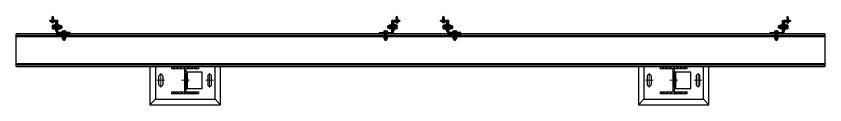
# Model space of a CAD drawing. Header units: millimetres. Extents: x 663313 to 1226001, y 1431724 to 1620898.
# Drawn here: x 753305 to 756285, y 1545840 to 1546165 of the extents above; entities that cross this region are included whole.
import ezdxf

# ---------------------------------------------------------------- set-up
doc = ezdxf.new("R2010")
doc.units = ezdxf.units.MM
doc.set_wipeout_variables(frame=1)
for name, pattern in [('CENTER', [50.8, 31.75, -6.35, 6.35, -6.35]), ('HIDDEN', [0.375, 0.25, -0.125]), ('XKITLINE00', [0]), ('XKITLINE02', [4, 2, -2])]:
    doc.linetypes.add(name, pattern=pattern)
doc.layers.add('000 - STRUCTURE_STEEL_ACCESORIES_DEF_SUB', color=7, linetype='Continuous', plot=False)
doc.layers.add('000 - STRUCTURE_STEEL_FRAMING_DEF_SUB', color=7, linetype='Continuous', plot=False)
for name, color, linetype in [('000 - STRUCTURE_STEEL_ACCESORIES_HATCH_', 7, 'Continuous'), ('000 - STRUCTURE_STEEL_ACCESORIES_HIDDEN_', 7, 'Continuous'), ('000 - STRUCTURE_STEEL_ACCESORIES_MAIN_COLOR_1', 7, 'Continuous'), ('000 - STRUCTURE_STEEL_ACCESORIES_MAIN_COLOR_2', 7, 'Continuous'), ('000 - STRUCTURE_STEEL_ACCESORIES_SUB_COLOR_3', 7, 'Continuous'), ('000 - STRUCTURE_STEEL_ACCESORIES_WIPEOUT_', 7, 'Continuous'), ('000 - STRUCTURE_STEEL_FRAMING_CUT_COLOR_4', 7, 'Continuous'), ('000 - STRUCTURE_STEEL_FRAMING_HIDDEN_', 7, 'Continuous'), ('000 - STRUCTURE_STEEL_FRAMING_SUB_COLOR_2', 7, 'Continuous'), ('000 - STRUCTURE_STEEL_FRAMING_WIPEOUT_', 7, 'Continuous'), ('010 - ASPG_ACCESSORIES_HATCH_', 7, 'Continuous'), ('010 - ASPG_ACCESSORIES_MAIN_COLOR_1', 7, 'Continuous'), ('010 - ASPG_ACCESSORIES_SUB_COLOR_1', 7, 'Continuous'), ('010 - ASPG_ACCESSORIES_SUB_COLOR_2', 7, 'Continuous'), ('010 - ASPG_ACCESSORIES_SYMBOL_', 7, 'Continuous'), ('010 - ASPG_ACCESSORIES_WIPEOUT_', 7, 'Continuous'), ('010 - ASPG_FASTERN_MAIN_COLOR_1', 7, 'Continuous'), ('010 - ASPG_FRAMING_MAIN_COLOR_1', 7, 'Continuous'), ('010 - ASPG_FRAMING_WIPEOUT_', 7, 'Continuous'), ('_PP-Dim', 7, 'Continuous'), ('tube-stopper', 7, 'Continuous')]:
    doc.layers.add(name, color=color, linetype=linetype)
doc.layers.add('12-GRID', color=7, linetype='CENTER', lineweight=13)
doc.layers.add('9-SCREW', color=7, linetype='Continuous', lineweight=9)
pattern_1 = [(45, (68845973.911, -106253.634), (-4.0411152545, 4.0411152545), []), (45, (68845976.6053, -106253.634), (-4.0411152545, 4.0411152545), [])]

# ---------------------------------------------------------------- blocks, each defined once
blk = doc.blocks.new('000_ASPG_TYP_FILES_STRUCTURE_STEEL_BK')
at = {"layer": '000 - STRUCTURE_STEEL_ACCESORIES_HIDDEN_', "color": 7}
blk.add_lwpolyline([(0, 7), (5, 7), (5, -7), (0, -7)], close=True, dxfattribs=at)
at = {"layer": '000 - STRUCTURE_STEEL_ACCESORIES_MAIN_COLOR_1', "color": 7}
for points in [[(0, -30), (60, -30), (60, 30), (0, 30)], [(0, -30), (5, -30), (5, 30), (0, 30)]]:
    blk.add_lwpolyline(points, close=True, dxfattribs=at)
blk = doc.blocks.new('000_CKST_FAMELINE_STEEL_STRUCTURE-COLUMN_TOP_VIEW')
at = {"layer": '000 - STRUCTURE_STEEL_FRAMING_DEF_SUB', "color": 7, "linetype": 'XKITLINE00', "lineweight": 0}
for p, q in [((26, 90), (-26, 90)), ((0, 76), (0, 104)), ((0, 14), (0, -14)), ((26, 0), (-26, 0)), ((0, -76), (0, -104)), ((26, -90), (-26, -90))]:
    blk.add_line(p, q, dxfattribs=at)
at = {"layer": '000 - STRUCTURE_STEEL_FRAMING_SUB_COLOR_2', "color": 7}
for p, q in [((-70, 110), (-90, 130)), ((70, 110), (90, 130)), ((-70, -110), (-90, -130)), ((70, -110), (90, -130))]:
    blk.add_line(p, q, dxfattribs=at)
for points in [[(90, 130), (-90, 130), (-90, -130), (90, -130)], [(70, 110), (-70, 110), (-70, -110), (70, -110)]]:
    blk.add_lwpolyline(points, close=True, dxfattribs=at)
for points in [[(15, 83), (-15, 83, -0.414214), (-22, 90, -0.414214), (-15, 97), (15, 97, -0.414214), (22, 90), (22, 90, -0.414214)], [(15, -83), (-15, -83, 0.414214), (-22, -90, 0.414214), (-15, -97), (15, -97, 0.414214), (22, -90), (22, -90, 0.414214)]]:
    blk.add_lwpolyline(points, format="xyb", close=True, dxfattribs=at)
at = {"color": 7, "rotation": 270}
blk.add_blockref('000_ASPG_TYP_FILES_STRUCTURE_STEEL_BK', (0, -3), dxfattribs=at)
at = {"color": 7}
blk.add_wipeout([(50, 50), (50, -50), (170, -50), (170, 50)], dxfattribs=at).dxf.layer = '000 - STRUCTURE_STEEL_FRAMING_WIPEOUT_'
at = {"layer": '000 - STRUCTURE_STEEL_ACCESORIES_HATCH_'}
h = blk.add_hatch(dxfattribs=at)
h.set_pattern_fill('ANSI32', scale=25, angle=270)
h.set_pattern_definition([(315, (1524.514, 2469.062), (6.629126, 6.629126), []), (315, (1524.514, 2464.642), (6.629126, 6.629126), [])])
h.paths.add_polyline_path([(-50, -50), (-42, -50), (-42, -3), (42, -3), (42, -50), (50, -50), (50, 50), (42, 50), (42, 3), (-42, 3), (-42, 50), (-50, 50)])
at = {"layer": '000 - STRUCTURE_STEEL_FRAMING_CUT_COLOR_4', "color": 7, "lineweight": 0}
blk.add_lwpolyline([(-50, -50), (-42, -50), (-42, -3), (42, -3), (42, -50), (50, -50), (50, 50), (42, 50), (42, 3), (-42, 3), (-42, 50), (-50, 50)], close=True, dxfattribs=at)
at = {"layer": '000 - STRUCTURE_STEEL_FRAMING_DEF_SUB', "color": 7, "linetype": 'XKITLINE00', "lineweight": 0}
for p, q in [((96, 30), (124, 30)), ((110, 44), (110, 16)), ((110, -16), (110, -44)), ((96, -30), (124, -30))]:
    blk.add_line(p, q, dxfattribs=at)
at = {"layer": '000 - STRUCTURE_STEEL_FRAMING_HIDDEN_', "color": 7, "linetype": 'XKITLINE02', "ltscale": 4}
for p, q in [((56, -50), (56, 50)), ((50, 3), (170, 3)), ((50, -3), (170, -3))]:
    blk.add_line(p, q, dxfattribs=at)
at = {"layer": '000 - STRUCTURE_STEEL_FRAMING_SUB_COLOR_2', "color": 7}
for p, q in [((50, 3), (50, -3)), ((170, 3), (170, -3))]:
    blk.add_line(p, q, dxfattribs=at)
blk.add_lwpolyline([(50, 50), (50, -50), (170, -50), (170, 50)], close=True, dxfattribs=at)
for centre in [(110, 30), (110, -30)]:
    blk.add_circle(centre, 7, dxfattribs=at)
blk = doc.blocks.new('*U4571')
at = {"color": 7}
blk.add_wipeout([(-1491.1, 0), (1488.9, 0), (1488.9, 119.9), (-1491.1, 119.9)], dxfattribs=at).dxf.layer = '010 - ASPG_FRAMING_WIPEOUT_'
at = {"layer": '010 - ASPG_FRAMING_MAIN_COLOR_1', "color": 7}
for p, q in [((1488.9, 119.9), (-1491.1, 119.9)), ((-1491.1, 0), (-1491.1, 119.9)), ((1488.9, 119.9), (1488.9, 0)), ((-1491.1, 114.9), (1488.9, 114.9)), ((-1491.1, 109.5), (1488.9, 109.5)), ((-1491.1, 10.4), (1488.9, 10.4)), ((-1491.1, 5.3), (1488.9, 5.3)), ((-1491.1, 0), (1488.9, 0))]:
    blk.add_line(p, q, dxfattribs=at)
blk = doc.blocks.new('*U4563')
at = {"layer": '010 - ASPG_ACCESSORIES_SUB_COLOR_2', "color": 7}
for p, q in [((-2.1, -1.5), (-2.1, 0)), ((2.1, -1), (2.1, 0)), ((-2.7, -1.9), (2.7, -1.4)), ((-2.7, -1.9), (-2.1, -1.5)), ((-2.7, -1.9), (-2.1, -2.3)), ((-2.7, -3.7), (2.7, -3.2)), ((-2.7, -3.7), (-2.1, -3.3)), ((-2.7, -3.7), (-2.1, -4.1)), ((-2.7, -5.5), (2.7, -5)), ((-2.7, -5.5), (2.7, -5)), ((-2.7, -5.5), (-2.1, -5.1)), ((-2.7, -5.5), (-2.1, -5.1)), ((-2.7, -5.5), (-2.1, -5.9)), ((-2.7, -5.5), (-2.1, -5.9)), ((-2.7, -7.3), (2.7, -6.8)), ((-2.7, -7.3), (-2.1, -6.9)), ((-2.7, -7.3), (-2.1, -7.7)), ((-2.7, -9.1), (-2.1, -8.7)), ((-2.7, -9.1), (-1.6, -9)), ((-2.7, -9.1), (-2.1, -9.5)), ((-2.7, -10.9), (-2.1, -10.5)), ((-2.7, -10.9), (-1.8, -10.8)), ((-2.7, -10.9), (-2.1, -11.3)), ((-2.1, -1.5), (2.1, -1)), ((-2.1, -2.3), (2.1, -1.8)), ((-2.1, -3.3), (-2.1, -2.3)), ((-2.1, -3.3), (2.1, -2.8)), ((-2.1, -4.1), (2.1, -3.6)), ((-2.1, -5.1), (-2.1, -4.1)), ((-2.1, -5.1), (2.1, -4.6)), ((-2.1, -5.1), (2.1, -4.6)), ((-2.1, -5.9), (2.1, -5.4)), ((-2.1, -5.9), (2.1, -5.4)), ((-2.1, -6.9), (-2.1, -5.9)), ((-2.1, -6.9), (-2.1, -5.9)), ((-2.1, -6.9), (2.1, -6.4)), ((-2.1, -7.7), (2.1, -7.2)), ((-2.1, -8.7), (-2.1, -7.7)), ((-2.1, -8.7), (-1.1, -8.6)), ((-2.1, -9.5), (-1.6, -9.4)), ((-2.1, -10.5), (-2.1, -9.5)), ((-2.1, -10.5), (-1.8, -10.5)), ((-2.1, -11.3), (-1.9, -11.2)), ((-2.1, -12.4), (-2.1, -11.3)), ((-2.1, -12.4), (-2.1, -15.6)), ((0, -17.2), (-2.1, -15.6)), ((0, -17.2), (2.1, -15.6)), ((0.4, -8.4), (2.1, -8.2)), ((0.7, -8.8), (2.7, -8.6)), ((0.7, -9.1), (2.1, -9)), ((0.7, -10.2), (2.1, -10)), ((0.7, -10.6), (2.7, -10.4)), ((0.7, -10.9), (2.1, -10.8)), ((2.7, -1.4), (2.1, -1)), ((2.7, -1.4), (2.1, -1.8)), ((2.1, -2.8), (2.1, -1.8)), ((2.7, -3.2), (2.1, -2.8)), ((2.7, -3.2), (2.1, -3.6)), ((2.1, -4.6), (2.1, -3.6)), ((2.7, -5), (2.1, -4.6)), ((2.7, -5), (2.1, -4.6)), ((2.7, -5), (2.1, -5.4)), ((2.7, -5), (2.1, -5.4)), ((2.1, -6.4), (2.1, -5.4)), ((2.1, -6.4), (2.1, -5.4)), ((2.7, -6.8), (2.1, -6.4)), ((2.7, -6.8), (2.1, -7.2)), ((2.1, -8.2), (2.1, -7.2)), ((2.7, -8.6), (2.1, -8.2)), ((2.7, -8.6), (2.1, -9)), ((2.1, -10), (2.1, -9)), ((2.7, -10.4), (2.1, -10)), ((2.7, -10.4), (2.1, -10.8)), ((2.1, -10.8), (2.1, -15.6))]:
    blk.add_line(p, q, dxfattribs=at)
blk.add_lwpolyline([(0, -17.2), (0.7, -11.5), (0.7, -8.7, 0.417657), (0.4, -8.4, 0.070993), (-1.5, -8.7), (-2.1, -12.4)], format="xyb", dxfattribs=at)
at = {"layer": '010 - ASPG_ACCESSORIES_SYMBOL_', "color": 7, "linetype": 'CENTER'}
blk.add_line((0, 6.1), (0, -18.2), dxfattribs=at)
at = {"layer": '010 - ASPG_FASTERN_MAIN_COLOR_1', "color": 7}
for p, q in [((-5.5, 0.5), (-5.5, 0)), ((5.5, 0), (-5.5, 0)), ((-5.2, 0.9), (-4.2, 1.2)), ((5.2, 0.9), (-5.2, 0.9)), ((-4.2, 5), (-4.2, 1.2)), ((4.2, 1.2), (-4.2, 1.2)), ((3.1, 5.5), (-3.1, 5.5)), ((-2.6, 0.9), (-2.1, 1.2)), ((-2.1, 5), (-2.1, 1.2)), ((2.1, 5), (2.1, 1.2)), ((2.4, 0.9), (2.1, 1.2)), ((4.2, 5), (4.2, 1.2)), ((5.2, 0.9), (4.2, 1.2)), ((5.5, 0.5), (5.5, 0))]:
    blk.add_line(p, q, dxfattribs=at)
for centre, radius, start, end in [((-5.2, 0.5), 0.3, 90, 180), ((-3.1, 3.9), 1.56, 48.0171, 131.9829), ((0, -0.2), 5.63, 68.2799, 111.7201), ((3.1, 3.9), 1.56, 48.0171, 131.9829), ((5.2, 0.5), 0.3, 0, 90)]:
    blk.add_arc(centre, radius, start, end, dxfattribs=at)
blk = doc.blocks.new('G$C7D677D58')
at = {"layer": 'tube-stopper'}
h = blk.add_hatch(dxfattribs=at)
h.set_pattern_fill('ANSI35', scale=0.02, angle=280.6768, style=0)
h.set_pattern_definition([(145.676841, (67.453535, -13.0942606), (0.00281929957, 0.00412935224), []), (145.676841, (67.4500606, -13.0949156), (0.00281929957, 0.00412935224), [0.00625, -0.00125, 0, -0.00125])])
h.paths.add_polyline_path([(0.0299, 0.0155), (0.0245, 0.0155), (0.0245, 0.0006), (0.0299, 0.0006)])
at = {"layer": '000 - STRUCTURE_STEEL_ACCESORIES_DEF_SUB', "color": 7, "ltscale": 0.1}
blk.add_line((0.0383, 0.008), (0, 0.008, 0), dxfattribs=at)
at = {"layer": '000 - STRUCTURE_STEEL_ACCESORIES_SUB_COLOR_3', "color": 7}
for p, q in [((0.0024, 0.012, 0), (0.0016, 0.0112, 0)), ((0.0016, 0.0048, 0), (0.0016, 0.0112, 0)), ((0.0069, 0.0112, 0), (0.0016, 0.0112, 0)), ((0.0069, 0.0048, 0), (0.0016, 0.0048, 0)), ((0.0024, 0.004, 0), (0.0016, 0.0048, 0)), ((0.0069, 0.012, 0), (0.0024, 0.012, 0)), ((0.0069, 0.004, 0), (0.0024, 0.004, 0)), ((0.0069, 0.0028, 0), (0.0069, 0.0132, 0)), ((0.0125, 0.0149, 0), (0.0077, 0.0149, 0)), ((0.0125, 0.0115, 0), (0.0077, 0.0115, 0)), ((0.0125, 0.0045, 0), (0.0077, 0.0045, 0)), ((0.0125, 0.0011, 0), (0.0077, 0.0011, 0)), ((0.0133, 0, 0), (0.0133, 0.016, 0)), ((0.0133, 0.016, 0), (0.0145, 0.016, 0)), ((0.0133, 0.0028, 0), (0.0133, 0.0132, 0)), ((0.0145, 0, 0), (0.0133, 0, 0)), ((0.0145, 0.016, 0), (0.0145, 0, 0)), ((0.0299, 0), (0.0299, 0.016)), ((0.0299, 0.016), (0.0311, 0.016)), ((0.0311, 0), (0.0299, 0)), ((0.0311, 0.016), (0.0311, 0)), ((0.0311, 0.0011), (0.0311, 0.0149)), ((0.0359, 0.0149), (0.0311, 0.0149)), ((0.0359, 0.0115), (0.0311, 0.0115)), ((0.0359, 0.0045), (0.0311, 0.0045)), ((0.0359, 0.0011), (0.0311, 0.0011)), ((0.0367, 0.0028), (0.0367, 0.0132))]:
    blk.add_line(p, q, dxfattribs=at)
at = {"layer": '000 - STRUCTURE_STEEL_ACCESORIES_SUB_COLOR_3', "color": 7, "linetype": 'HIDDEN'}
for p, q in [((0.0299, 0.012), (0.0145, 0.012, 0)), ((0.0299, 0.0112), (0.0145, 0.0112, 0)), ((0.0299, 0.0048), (0.0145, 0.0048, 0)), ((0.0299, 0.004), (0.0145, 0.004, 0))]:
    blk.add_line(p, q, dxfattribs=at)
at = {"layer": '000 - STRUCTURE_STEEL_ACCESORIES_SUB_COLOR_3', "color": 7, "elevation": 0}
for points in [[(0.0077, 0.0149, 0.46188), (0.0077, 0.0115, 0.23094), (0.0077, 0.0045, 0.46188), (0.0077, 0.0011)], [(0.0125, 0.0149, -0.46188), (0.0125, 0.0115, -0.23094), (0.0125, 0.0045, -0.46188), (0.0125, 0.0011)], [(0.0359, 0.0149, -0.46188), (0.0359, 0.0115, -0.23094), (0.0359, 0.0045, -0.46188), (0.0359, 0.0011)]]:
    blk.add_lwpolyline(points, format="xyb", dxfattribs=at)
at = {"layer": 'tube-stopper', "color": 7}
blk.add_lwpolyline([(0.0299, 0.0155), (0.0245, 0.0155), (0.0245, 0.0006), (0.0299, 0.0006)], close=True, dxfattribs=at)
blk = doc.blocks.new('010 - ASPG_ACCESSORIES_BRACKET_FOR_FRAME_TYPE-1_CUT-VIEW')
at = {"color": 7}
blk.add_wipeout([(0, 25), (0, 0), (40, 0), (40, 3), (3, 3), (3, 25)], dxfattribs=at).dxf.layer = '010 - ASPG_ACCESSORIES_WIPEOUT_'
at = {"layer": '010 - ASPG_ACCESSORIES_HATCH_'}
h = blk.add_hatch(dxfattribs=at)
h.set_pattern_fill('ANSI32', scale=0.03)
h.set_pattern_definition(pattern_1)
h.paths.add_polyline_path([(1.5, 16.1), (1.1, 16.7), (0.7, 16.1), (0, 16.1), (0, 25), (3, 25), (3, 16.1)])
h = blk.add_hatch(dxfattribs=at)
h.set_pattern_fill('ANSI32', scale=0.03)
h.set_pattern_definition(pattern_1)
h.paths.add_polyline_path([(0, 0), (0, 11.8), (0.2, 11.9), (1.2, 11.9), (1.6, 11.3), (2, 11.9), (3, 11.9), (3, 3), (19.7, 3), (19.7, 0)])
h = blk.add_hatch(dxfattribs=at)
h.set_pattern_fill('ANSI32', scale=0.03)
h.set_pattern_definition(pattern_1)
h.paths.add_polyline_path([(28.7, 0), (28.7, 3), (40, 3), (40, 0)])
at = {"layer": '010 - ASPG_ACCESSORIES_MAIN_COLOR_1', "color": 7}
blk.add_lwpolyline([(0, 25), (0, 0), (40, 0), (40, 3), (3, 3), (3, 25)], close=True, dxfattribs=at)
at = {"layer": '010 - ASPG_ACCESSORIES_SUB_COLOR_1', "color": 7}
for points in [[(1.5, 16.1), (1.1, 16.7), (0.7, 16.1), (0, 16.1), (0, 25), (3, 25), (3, 16.1)], [(0, 0), (0, 11.8), (0.2, 11.9), (1.2, 11.9), (1.6, 11.3), (2, 11.9), (3, 11.9), (3, 3), (19.7, 3), (19.7, 0)], [(28.7, 0), (28.7, 3), (40, 3), (40, 0)]]:
    blk.add_lwpolyline(points, close=True, dxfattribs=at)
blk = doc.blocks.new('G$CF155826C')
at = {"layer": '12-GRID', "color": 7, "ltscale": 0.1}
blk.add_line((0, 0.008), (0.0383, 0.008, 0), dxfattribs=at)
at = {"layer": '9-SCREW', "color": 7}
for p, q in [((0.0016, 0.0028), (0.0016, 0.0132)), ((0.0024, 0.0149), (0.0072, 0.0149)), ((0.0024, 0.0115), (0.0072, 0.0115)), ((0.0024, 0.0045), (0.0072, 0.0045)), ((0.0024, 0.0011), (0.0072, 0.0011)), ((0.0072, 0.016), (0.0072, 0)), ((0.0084, 0.016), (0.0072, 0.016)), ((0.0072, 0.0011), (0.0072, 0.0149)), ((0.0072, 0), (0.0084, 0)), ((0.0084, 0), (0.0084, 0.016)), ((0.0238, 0.016, 0), (0.0238, 0, 0)), ((0.025, 0.016, 0), (0.0238, 0.016, 0)), ((0.0238, 0, 0), (0.025, 0, 0)), ((0.025, 0, 0), (0.025, 0.016, 0)), ((0.025, 0.0028, 0), (0.025, 0.0132, 0)), ((0.0258, 0.0149, 0), (0.0306, 0.0149, 0)), ((0.0258, 0.0115, 0), (0.0306, 0.0115, 0)), ((0.0258, 0.0045, 0), (0.0306, 0.0045, 0)), ((0.0258, 0.0011, 0), (0.0306, 0.0011, 0)), ((0.0314, 0.0028, 0), (0.0314, 0.0132, 0)), ((0.0314, 0.012, 0), (0.0359, 0.012, 0)), ((0.0314, 0.0112, 0), (0.0367, 0.0112, 0)), ((0.0314, 0.0048, 0), (0.0367, 0.0048, 0)), ((0.0314, 0.004, 0), (0.0359, 0.004, 0)), ((0.0359, 0.012, 0), (0.0367, 0.0112, 0)), ((0.0359, 0.004, 0), (0.0367, 0.0048, 0)), ((0.0367, 0.0048, 0), (0.0367, 0.0112, 0))]:
    blk.add_line(p, q, dxfattribs=at)
at = {"layer": '9-SCREW', "color": 7, "linetype": 'HIDDEN'}
for p, q in [((0.0084, 0.012), (0.0238, 0.012, 0)), ((0.0084, 0.0112), (0.0238, 0.0112, 0)), ((0.0084, 0.0048), (0.0238, 0.0048, 0)), ((0.0084, 0.004), (0.0238, 0.004, 0))]:
    blk.add_line(p, q, dxfattribs=at)
at = {"layer": '9-SCREW', "color": 7, "elevation": 0}
for points in [[(0.0024, 0.0149, 0.46188), (0.0024, 0.0115, 0.23094), (0.0024, 0.0045, 0.46188), (0.0024, 0.0011)], [(0.0258, 0.0149, 0.46188), (0.0258, 0.0115, 0.23094), (0.0258, 0.0045, 0.46188), (0.0258, 0.0011)], [(0.0306, 0.0149, -0.46188), (0.0306, 0.0115, -0.23094), (0.0306, 0.0045, -0.46188), (0.0306, 0.0011)]]:
    blk.add_lwpolyline(points, format="xyb", dxfattribs=at)
blk = doc.blocks.new('*U4568')
at = {"color": 7}
blk.add_wipeout([(45, 75), (45, 30), (0, 30), (0, 25), (50, 25), (50, 75)], dxfattribs=at).dxf.layer = '000 - STRUCTURE_STEEL_ACCESORIES_WIPEOUT_'
at = {"layer": '010 - ASPG_ACCESSORIES_HATCH_'}
h = blk.add_hatch(dxfattribs=at)
h.set_pattern_fill('ANSI32', scale=0.03, angle=-90)
h.set_pattern_definition([(315, (-106132.4893, -14494238.6785), (1.01027881362, 1.01027881362), []), (315, (-106132.4893, -14494239.352), (1.01027881362, 1.01027881362), [])])
h.paths.add_polyline_path([(45, 75), (45, 30), (0, 30), (0, 25), (50, 25), (50, 75)])
at = {"layer": '000 - STRUCTURE_STEEL_ACCESORIES_MAIN_COLOR_2', "color": 7}
blk.add_lwpolyline([(45, 75), (45, 30), (0, 30), (0, 25), (50, 25), (50, 75)], close=True, dxfattribs=at)
at = {"color": 7, "xscale": -1000, "yscale": 1000, "zscale": 1000}
for name, p, rotation in [('G$CF155826C', (36.6, 60.5), 180), ('G$C7D677D58', (32.2, 46.5, 0), 90)]:
    blk.add_blockref(name, p, dxfattribs=dict(at, rotation=rotation))
at = {"color": 7, "xscale": -1, "rotation": 270}
blk.add_blockref('*U4563', (3, 11), dxfattribs=at)
at = {"color": 7, "xscale": -1, "rotation": 180}
blk.add_blockref('010 - ASPG_ACCESSORIES_BRACKET_FOR_FRAME_TYPE-1_CUT-VIEW', (0, 25), dxfattribs=at)

msp = doc.modelspace()

# ---------------------------------------------------------------- block references
at = {"color": 7, "rotation": 90}
msp.add_blockref('000_CKST_FAMELINE_STEEL_STRUCTURE-COLUMN_TOP_VIEW', (753928.0507, 1545929.51), dxfattribs=at)
at = {"layer": '_PP-Dim', "color": 7, "rotation": 90}
msp.add_blockref('000_CKST_FAMELINE_STEEL_STRUCTURE-COLUMN_TOP_VIEW', (755728.0507, 1545929.51), dxfattribs=at)

# ---------------------------------------------------------------- next in the draw order: block references
at = {"color": 7, "rotation": 180}
msp.add_blockref('*U4571', (754794.0507, 1546099.51), dxfattribs=at)

# ---------------------------------------------------------------- next in the draw order: block references
at = {"color": 7, "rotation": 270}
for p in [(753429.0507, 1546149.51), (754869.0507, 1546149.51)]:
    msp.add_blockref('*U4568', p, dxfattribs=at)
at = {"color": 7, "xscale": -1, "rotation": 90}
for p in [(754719.0507, 1546149.51), (756159.0507, 1546149.51)]:
    msp.add_blockref('*U4568', p, dxfattribs=at)

doc.saveas('drawing.dxf')
